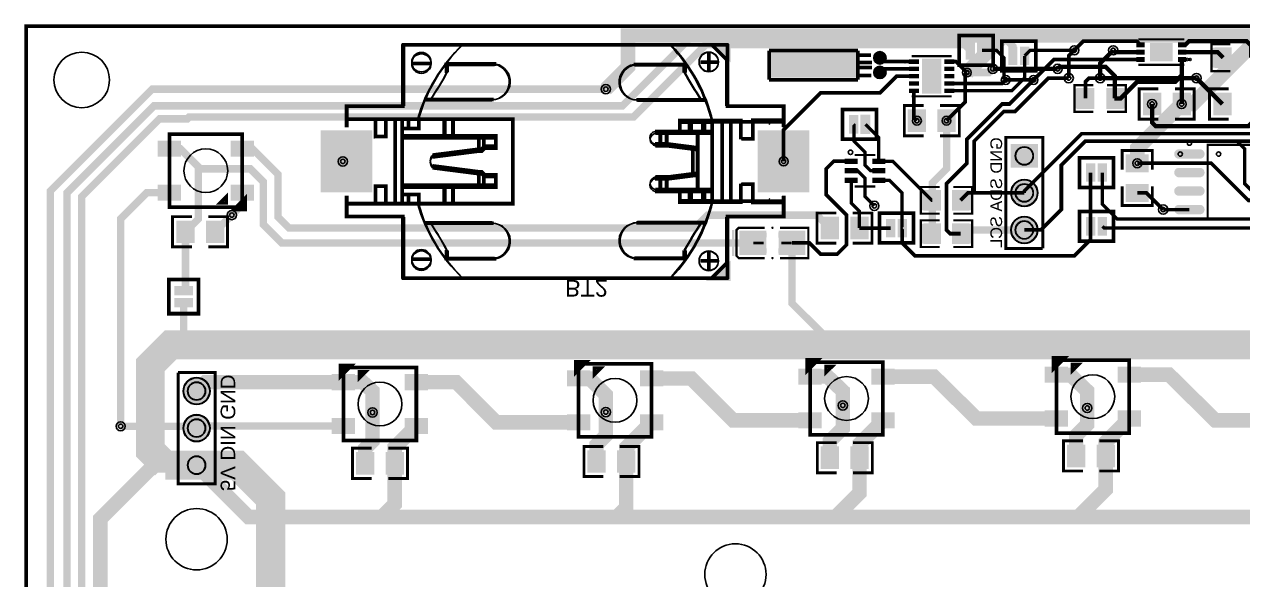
# Model space of a CAD drawing. Extents: x -5 to 8273, y -8280 to 5.
# Drawn here: x -5 to 3285, y -1494 to 5 of the extents above; entities that cross this region are included whole.
import ezdxf

# ---------------------------------------------------------------- set-up
doc = ezdxf.new("R2010")
doc.units = 9
for name, color, linetype, true_color in [('BoardOutLine', 7, 'Continuous', 0xff00ff), ('BottomLayer', 7, 'Continuous', 0x0000ff), ('BottomPasteMaskLayer', 7, 'Continuous', 0x800000), ('BottomSilkLayer', 7, 'Continuous', 0x66cc33), ('BottomSolderMaskLayer', 7, 'Continuous', 0xaa00ff), ('Document', 7, 'Continuous', 0xffffff), ('Hole', 7, 'Continuous', 0x222222), ('Multi-Layer', 7, 'Continuous', 0xc0c0c0), ('TopLayer', 7, 'Continuous', 0xff0000), ('TopPasteMaskLayer', 7, 'Continuous', 0x808080), ('TopSilkLayer', 7, 'Continuous', 0xffcc00), ('TopSolderMaskLayer', 7, 'Continuous', 0x800080)]:
    doc.layers.add(name, color=color, linetype=linetype, true_color=true_color)
doc.styles.get("Standard").update_dxf_attribs({"font": 'arial.ttf'})

msp = doc.modelspace()

# ---------------------------------------------------------------- hatches: boundary and pattern name
at = {"layer": 'BottomLayer'}
for points in [[(796, -447.7), (933.8, -447.7), (933.8, -282.3), (796, -282.3)], [(1976.2, -447.7), (2114, -447.7), (2114, -282.3), (1976.2, -282.3)]]:
    msp.add_hatch(color=256, dxfattribs=at).paths.add_polyline_path(points)
at = {"layer": 'BottomPasteMaskLayer'}
for points in [[(796, -447.7), (933.8, -447.7), (933.8, -282.3), (796, -282.3)], [(1976.2, -447.7), (2114, -447.7), (2114, -282.3), (1976.2, -282.3)]]:
    msp.add_hatch(color=256, dxfattribs=at).paths.add_polyline_path(points)
at = {"layer": 'BottomSolderMaskLayer'}
for points in [[(2288.3, -85.3, 1), (2321.7, -85.3, 1)], [(2288.3, -124.7, 1), (2321.7, -124.7, 1)], [(795, -448.7), (934.8, -448.7), (934.8, -281.3), (795, -281.3)], [(1975.2, -448.7), (2115, -448.7), (2115, -281.3), (1975.2, -281.3)], [(2731.6, -318.1), (2731.6, -381.9), (2658.4, -381.9), (2658.4, -318.1)], [(2658.6, -450, 1), (2731.4, -450, 1)], [(2658.6, -550, 1), (2731.4, -550, 1)], [(423.6, -985, 1), (496.4, -985, 1)], [(423.6, -1085, 1), (496.4, -1085, 1)], [(423.4, -1216.9), (423.4, -1153.1), (496.6, -1153.1), (496.6, -1216.9)]]:
    msp.add_hatch(color=256, dxfattribs=at).paths.add_polyline_path(points)
at = {"layer": 'Document'}
for points in [[(1834.9, -42.2), (1901.9, -42.2), (1901.9, -97.3)], [(2007.8, -69), (2007.8, -138.7), (2240.6, -138.7), (2240.6, -69)], [(2037.2, -308.4), (2037.2, -414.7), (2052.9, -414.7), (2052.9, -308.4), (2049, -308.4)], [(2037.2, -421.6), (2037.2, -315.3), (2052.9, -315.3), (2052.9, -421.6), (2049, -421.6)], [(818.6, -372.9), (924.9, -372.9), (924.9, -357.1), (818.6, -357.1), (818.6, -361.1)], [(818.6, -357.1), (924.9, -357.1), (924.9, -372.9), (818.6, -372.9), (818.6, -368.9)], [(1990.1, -354.2), (2096.4, -354.2), (2096.4, -369.9), (1990.1, -369.9), (1990.1, -366)], [(1990.1, -375.8), (2096.4, -375.8), (2096.4, -360.1), (1990.1, -360.1), (1990.1, -364)], [(1963, -588.5), (1963, -581.5), (1991.4, -581.5), (1991.4, -588.5)], [(2067, -588.5), (2067, -581.5), (2038.6, -581.5), (2038.6, -588.5)], [(2056.3, -608.6), (2056.3, -561.4), (2049.2, -561.4), (2049.2, -608.6)], [(1834.9, -687.8), (1901.9, -687.8), (1901.9, -632.7)]]:
    msp.add_hatch(color=256, dxfattribs=at).paths.add_polyline_path(points)
at = {"layer": 'Multi-Layer'}
for points in [[(2289.3, -85.3, 1), (2320.7, -85.3, 1)], [(2289.3, -124.7, 1), (2320.7, -124.7, 1)], [(2730.4, -319), (2730.4, -381), (2659.6, -381), (2659.6, -319)], [(2659.6, -450, 1), (2730.4, -450, 1)], [(2659.6, -550, 1), (2730.4, -550, 1)], [(424.6, -985, 1), (495.4, -985, 1)], [(424.6, -1085, 1), (495.4, -1085, 1)], [(424.6, -1216), (424.6, -1154), (495.4, -1154), (495.4, -1216)]]:
    msp.add_hatch(color=256, dxfattribs=at).paths.add_polyline_path(points)
at = {"layer": 'TopLayer'}
for points in [[(2536.5, -40), (2561.5, -40), (2561.5, -90), (2536.5, -90)], [(2568.5, -40), (2593.5, -40), (2593.5, -90), (2568.5, -90)], [(2651.5, -55), (2676.5, -55), (2676.5, -105), (2651.5, -105)], [(2683.5, -55), (2708.5, -55), (2708.5, -105), (2683.5, -105)], [(3018.7, -55.8), (2998.9, -55.8), (2998.9, -44.8), (3018.7, -44.8)], [(3018.7, -75.5), (2998.9, -75.5), (2998.9, -64.5), (3018.7, -64.5)], [(3094.5, -93.6), (3035.5, -93.6), (3035.5, -46.4), (3094.5, -46.4)], [(3131.1, -55.8), (3111.3, -55.8), (3111.3, -44.8), (3131.1, -44.8)], [(3131.1, -75.5), (3111.3, -75.5), (3111.3, -64.5), (3131.1, -64.5)], [(3254.3, -112.1), (3254.3, -57.9), (3209.7, -57.9), (3209.7, -112.1)], [(2385.6, -90.1), (2408.6, -90.1), (2408.6, -101.1), (2385.6, -101.1)], [(2470.6, -89.7), (2470.6, -180.3), (2419.4, -180.3), (2419.4, -89.7)], [(2504.4, -90.1), (2481.4, -90.1), (2481.4, -101.1), (2504.4, -101.1)], [(3018.7, -95.2), (2998.9, -95.2), (2998.9, -84.2), (3018.7, -84.2)], [(3131.1, -95.2), (3111.3, -95.2), (3111.3, -84.2), (3131.1, -84.2)], [(2385.6, -109.8), (2408.6, -109.8), (2408.6, -120.8), (2385.6, -120.8)], [(2385.6, -129.5), (2408.6, -129.5), (2408.6, -140.5), (2385.6, -140.5)], [(2504.4, -109.8), (2481.4, -109.8), (2481.4, -120.8), (2504.4, -120.8)], [(2504.4, -129.5), (2481.4, -129.5), (2481.4, -140.5), (2504.4, -140.5)], [(2385.6, -149.2), (2408.6, -149.2), (2408.6, -160.2), (2385.6, -160.2)], [(2504.4, -149.2), (2481.4, -149.2), (2481.4, -160.2), (2504.4, -160.2)], [(2385.6, -168.9), (2408.6, -168.9), (2408.6, -179.9), (2385.6, -179.9)], [(2504.4, -168.9), (2481.4, -168.9), (2481.4, -179.9), (2504.4, -179.9)], [(2882.9, -222.1), (2882.9, -167.9), (2838.3, -167.9), (2838.3, -222.1)], [(2917.1, -222.1), (2917.1, -167.9), (2961.7, -167.9), (2961.7, -222.1)], [(3017.2, -181.5), (3062.8, -181.5), (3062.8, -238.5), (3017.2, -238.5)], [(3097.2, -181.5), (3142.8, -181.5), (3142.8, -238.5), (3097.2, -238.5)], [(3207.2, -181.5), (3252.8, -181.5), (3252.8, -238.5), (3207.2, -238.5)], [(2427.8, -283.5), (2382.2, -283.5), (2382.2, -226.5), (2427.8, -226.5)], [(2507.8, -283.5), (2462.2, -283.5), (2462.2, -226.5), (2507.8, -226.5)], [(2246.5, -290), (2221.5, -290), (2221.5, -240), (2246.5, -240)], [(2278.5, -290), (2253.5, -290), (2253.5, -240), (2278.5, -240)], [(796, -282.3), (933.8, -282.3), (933.8, -447.7), (796, -447.7)], [(1976.2, -282.3), (2114, -282.3), (2114, -447.7), (1976.2, -447.7)], [(357.1, -311.3), (416.1, -311.3), (416.1, -350.6), (357.1, -350.6)], [(553.9, -311.3), (613, -311.3), (613, -350.6), (553.9, -350.6)], [(2211.2, -358.2), (2211.2, -370.6), (2244.3, -370.6), (2244.3, -358.2)], [(2285.7, -358.2), (2285.7, -370.6), (2318.8, -370.6), (2318.8, -358.2)], [(3028.5, -347.2), (3028.5, -392.8), (2971.5, -392.8), (2971.5, -347.2)], [(3169.5, -333.4, -0.785398), (3169.5, -356.6), (3112.2, -356.6, -0.785398), (3112.2, -333.4)], [(2211.2, -383.8), (2211.2, -396.2), (2244.3, -396.2), (2244.3, -383.8)], [(2285.7, -383.8), (2285.7, -396.2), (2318.8, -396.2), (2318.8, -383.8)], [(2886.5, -420), (2861.5, -420), (2861.5, -370), (2886.5, -370)], [(2918.5, -420), (2893.5, -420), (2893.5, -370), (2918.5, -370)], [(3169.5, -383.4, -0.785398), (3169.5, -406.6), (3112.2, -406.6, -0.785398), (3112.2, -383.4)], [(2211.2, -409.4), (2211.2, -421.8), (2244.3, -421.8), (2244.3, -409.4)], [(2285.7, -409.4), (2285.7, -421.8), (2318.8, -421.8), (2318.8, -409.4)], [(3028.5, -427.2), (3028.5, -472.8), (2971.5, -472.8), (2971.5, -427.2)], [(357.1, -429.4), (416.1, -429.4), (416.1, -468.7), (357.1, -468.7)], [(553.9, -429.4), (613, -429.4), (613, -468.7), (553.9, -468.7)], [(2469.3, -497.1), (2469.3, -442.9), (2424.7, -442.9), (2424.7, -497.1)], [(2500.7, -497.1), (2500.7, -442.9), (2545.3, -442.9), (2545.3, -497.1)], [(3169.5, -433.4, -0.785398), (3169.5, -456.6), (3112.2, -456.6, -0.785398), (3112.2, -433.4)], [(3169.5, -483.4, -0.785398), (3169.5, -506.6), (3112.2, -506.6, -0.785398), (3112.2, -483.4)], [(2147.2, -516.5), (2192.8, -516.5), (2192.8, -573.5), (2147.2, -573.5)], [(2227.2, -516.5), (2272.8, -516.5), (2272.8, -573.5), (2227.2, -573.5)], [(2321.5, -520), (2346.5, -520), (2346.5, -570), (2321.5, -570)], [(2353.5, -520), (2378.5, -520), (2378.5, -570), (2353.5, -570)], [(2886.5, -565), (2861.5, -565), (2861.5, -515), (2886.5, -515)], [(2918.5, -565), (2893.5, -565), (2893.5, -515), (2918.5, -515)], [(407.2, -526.5), (452.8, -526.5), (452.8, -583.5), (407.2, -583.5)], [(487.2, -526.5), (532.8, -526.5), (532.8, -583.5), (487.2, -583.5)], [(1997.3, -616.9), (1997.3, -553.1), (1927, -553.1), (1927, -616.9)], [(2032.7, -616.9), (2032.7, -553.1), (2103, -553.1), (2103, -616.9)], [(2469.3, -587.1), (2469.3, -532.9), (2424.7, -532.9), (2424.7, -587.1)], [(2500.7, -587.1), (2500.7, -532.9), (2545.3, -532.9), (2545.3, -587.1)], [(400, -726.5), (400, -701.5), (450, -701.5), (450, -726.5)], [(400, -758.5), (400, -733.5), (450, -733.5), (450, -758.5)], [(886.1, -980.6), (827, -980.6), (827, -941.3), (886.1, -941.3)], [(1082.9, -980.6), (1023.9, -980.6), (1023.9, -941.3), (1082.9, -941.3)], [(1521.1, -970.6), (1462, -970.6), (1462, -931.3), (1521.1, -931.3)], [(1717.9, -970.6), (1658.9, -970.6), (1658.9, -931.3), (1717.9, -931.3)], [(2146.1, -965.6), (2087, -965.6), (2087, -926.3), (2146.1, -926.3)], [(2342.9, -965.6), (2283.9, -965.6), (2283.9, -926.3), (2342.9, -926.3)], [(2811.1, -960.6), (2752, -960.6), (2752, -921.3), (2811.1, -921.3)], [(3007.9, -960.6), (2948.9, -960.6), (2948.9, -921.3), (3007.9, -921.3)], [(1521.1, -1088.7), (1462, -1088.7), (1462, -1049.4), (1521.1, -1049.4)], [(1717.9, -1088.7), (1658.9, -1088.7), (1658.9, -1049.4), (1717.9, -1049.4)], [(2146.1, -1083.7), (2087, -1083.7), (2087, -1044.4), (2146.1, -1044.4)], [(2342.9, -1083.7), (2283.9, -1083.7), (2283.9, -1044.4), (2342.9, -1044.4)], [(2811.1, -1078.7), (2752, -1078.7), (2752, -1039.4), (2811.1, -1039.4)], [(3007.9, -1078.7), (2948.9, -1078.7), (2948.9, -1039.4), (3007.9, -1039.4)], [(886.1, -1098.7), (827, -1098.7), (827, -1059.4), (886.1, -1059.4)], [(1082.9, -1098.7), (1023.9, -1098.7), (1023.9, -1059.4), (1082.9, -1059.4)], [(1562.8, -1203.5), (1517.2, -1203.5), (1517.2, -1146.5), (1562.8, -1146.5)], [(1642.8, -1203.5), (1597.2, -1203.5), (1597.2, -1146.5), (1642.8, -1146.5)], [(2192.8, -1193.5), (2147.2, -1193.5), (2147.2, -1136.5), (2192.8, -1136.5)], [(2272.8, -1193.5), (2227.2, -1193.5), (2227.2, -1136.5), (2272.8, -1136.5)], [(2857.8, -1188.5), (2812.2, -1188.5), (2812.2, -1131.5), (2857.8, -1131.5)], [(2937.8, -1188.5), (2892.2, -1188.5), (2892.2, -1131.5), (2937.8, -1131.5)], [(937.8, -1208.5), (892.2, -1208.5), (892.2, -1151.5), (937.8, -1151.5)], [(1017.8, -1208.5), (972.2, -1208.5), (972.2, -1151.5), (1017.8, -1151.5)]]:
    msp.add_hatch(color=256, dxfattribs=at).paths.add_polyline_path(points)
at = {"layer": 'TopPasteMaskLayer'}
for points in [[(2568.5, -40), (2593.5, -40), (2593.5, -90), (2568.5, -90)], [(3018.7, -55.8), (2998.9, -55.8), (2998.9, -44.8), (3018.7, -44.8)], [(3018.7, -75.5), (2998.9, -75.5), (2998.9, -64.5), (3018.7, -64.5)], [(3094.5, -93.6), (3035.5, -93.6), (3035.5, -46.4), (3094.5, -46.4)], [(3131.1, -55.8), (3111.3, -55.8), (3111.3, -44.8), (3131.1, -44.8)], [(3131.1, -75.5), (3111.3, -75.5), (3111.3, -64.5), (3131.1, -64.5)], [(3203.1, -110.2), (3203.1, -59.8), (3205, -57.8), (3250.3, -57.8), (3252.3, -59.8), (3252.5, -75.9), (3234.8, -75.9), (3234.8, -93.7), (3252.1, -93.7), (3252.3, -110.2), (3250.3, -112.2), (3205, -112.2)], [(2385.6, -90.1), (2408.6, -90.1), (2408.6, -101.1), (2385.6, -101.1)], [(2470.6, -89.7), (2470.6, -180.3), (2419.4, -180.3), (2419.4, -89.7)], [(2504.4, -90.1), (2481.4, -90.1), (2481.4, -101.1), (2504.4, -101.1)], [(3018.7, -95.2), (2998.9, -95.2), (2998.9, -84.2), (3018.7, -84.2)], [(3131.1, -95.2), (3111.3, -95.2), (3111.3, -84.2), (3131.1, -84.2)], [(2385.6, -109.8), (2408.6, -109.8), (2408.6, -120.8), (2385.6, -120.8)], [(2385.6, -129.5), (2408.6, -129.5), (2408.6, -140.5), (2385.6, -140.5)], [(2504.4, -109.8), (2481.4, -109.8), (2481.4, -120.8), (2504.4, -120.8)], [(2504.4, -129.5), (2481.4, -129.5), (2481.4, -140.5), (2504.4, -140.5)], [(2385.6, -149.2), (2408.6, -149.2), (2408.6, -160.2), (2385.6, -160.2)], [(2504.4, -149.2), (2481.4, -149.2), (2481.4, -160.2), (2504.4, -160.2)], [(2385.6, -168.9), (2408.6, -168.9), (2408.6, -179.9), (2385.6, -179.9)], [(2504.4, -168.9), (2481.4, -168.9), (2481.4, -179.9), (2504.4, -179.9)], [(2833.1, -220.2), (2833.1, -169.8), (2835, -167.8), (2880.3, -167.8), (2882.3, -169.8), (2882.5, -185.9), (2864.8, -185.9), (2864.8, -203.7), (2882.1, -203.7), (2882.3, -220.2), (2880.3, -222.2), (2835, -222.2)], [(2917.7, -220.2), (2917.7, -203.7), (2935.2, -203.7), (2935.2, -185.9), (2917.9, -185.9), (2917.7, -169.8), (2919.7, -167.8), (2965, -167.8), (2966.9, -169.8), (2966.9, -220.2), (2965, -222.2), (2919.7, -222.2)], [(3017.2, -181.5), (3062.8, -181.5), (3062.8, -238.5), (3017.2, -238.5)], [(3097.2, -181.5), (3142.8, -181.5), (3142.8, -238.5), (3097.2, -238.5)], [(3207.2, -181.5), (3252.8, -181.5), (3252.8, -238.5), (3207.2, -238.5)], [(2427.8, -283.5), (2382.2, -283.5), (2382.2, -226.5), (2427.8, -226.5)], [(2507.8, -283.5), (2462.2, -283.5), (2462.2, -226.5), (2507.8, -226.5)], [(2278.5, -290), (2253.5, -290), (2253.5, -240), (2278.5, -240)], [(796, -282.3), (933.8, -282.3), (933.8, -447.7), (796, -447.7)], [(1976.2, -282.3), (2114, -282.3), (2114, -447.7), (1976.2, -447.7)], [(357.1, -311.3), (416.1, -311.3), (416.1, -350.6), (357.1, -350.6)], [(553.9, -311.3), (613, -311.3), (613, -350.6), (553.9, -350.6)], [(2211.2, -358.2), (2211.2, -370.6), (2244.3, -370.6), (2244.3, -358.2)], [(2285.7, -358.2), (2285.7, -370.6), (2318.8, -370.6), (2318.8, -358.2)], [(3028.5, -347.2), (3028.5, -392.8), (2971.5, -392.8), (2971.5, -347.2)], [(3169.5, -333.4, -0.785398), (3169.5, -356.6), (3112.2, -356.6, -0.785398), (3112.2, -333.4)], [(2211.2, -383.8), (2211.2, -396.2), (2244.3, -396.2), (2244.3, -383.8)], [(2285.7, -383.8), (2285.7, -396.2), (2318.8, -396.2), (2318.8, -383.8)], [(3169.5, -383.4, -0.785398), (3169.5, -406.6), (3112.2, -406.6, -0.785398), (3112.2, -383.4)], [(2211.2, -409.4), (2211.2, -421.8), (2244.3, -421.8), (2244.3, -409.4)], [(2285.7, -409.4), (2285.7, -421.8), (2318.8, -421.8), (2318.8, -409.4)], [(3028.5, -427.2), (3028.5, -472.8), (2971.5, -472.8), (2971.5, -427.2)], [(357.1, -429.4), (416.1, -429.4), (416.1, -468.7), (357.1, -468.7)], [(553.9, -429.4), (613, -429.4), (613, -468.7), (553.9, -468.7)], [(2418.1, -495.2), (2418.1, -444.8), (2420, -442.8), (2465.3, -442.8), (2467.3, -444.8), (2467.5, -460.9), (2449.8, -460.9), (2449.8, -478.7), (2467.1, -478.7), (2467.3, -495.2), (2465.3, -497.2), (2420, -497.2)], [(2502.7, -495.2), (2502.7, -478.7), (2520.2, -478.7), (2520.2, -460.9), (2502.9, -460.9), (2502.7, -444.8), (2504.7, -442.8), (2550, -442.8), (2551.9, -444.8), (2551.9, -495.2), (2550, -497.2), (2504.7, -497.2)], [(3169.5, -433.4, -0.785398), (3169.5, -456.6), (3112.2, -456.6, -0.785398), (3112.2, -433.4)], [(3169.5, -483.4, -0.785398), (3169.5, -506.6), (3112.2, -506.6, -0.785398), (3112.2, -483.4)], [(2147.2, -516.5), (2192.8, -516.5), (2192.8, -573.5), (2147.2, -573.5)], [(2227.2, -516.5), (2272.8, -516.5), (2272.8, -573.5), (2227.2, -573.5)], [(407.2, -526.5), (452.8, -526.5), (452.8, -583.5), (407.2, -583.5)], [(487.2, -526.5), (532.8, -526.5), (532.8, -583.5), (487.2, -583.5)], [(1999, -613), (1999, -599.8), (1995.1, -595.8), (1977.3, -595.8), (1973.4, -591.9), (1973.4, -578.1), (1977.3, -574.2), (1995.1, -574.2), (1999, -570.2), (1999, -557), (1995.1, -553.1), (1930.9, -553.1), (1927, -557), (1927, -613), (1930.9, -616.9), (1995.1, -616.9)], [(2030.9, -613), (2030.9, -599.8), (2034.9, -595.8), (2052.7, -595.8), (2056.6, -591.9), (2056.6, -578.1), (2052.7, -574.2), (2034.9, -574.2), (2030.9, -570.2), (2030.9, -557), (2034.9, -553.1), (2099, -553.1), (2103, -557), (2103, -613), (2099, -616.9), (2034.9, -616.9)], [(2418.1, -585.2), (2418.1, -534.8), (2420, -532.8), (2465.3, -532.8), (2467.3, -534.8), (2467.5, -550.9), (2449.8, -550.9), (2449.8, -568.7), (2467.1, -568.7), (2467.3, -585.2), (2465.3, -587.2), (2420, -587.2)], [(2502.7, -585.2), (2502.7, -568.7), (2520.2, -568.7), (2520.2, -550.9), (2502.9, -550.9), (2502.7, -534.8), (2504.7, -532.8), (2550, -532.8), (2551.9, -534.8), (2551.9, -585.2), (2550, -587.2), (2504.7, -587.2)], [(886.1, -980.6), (827, -980.6), (827, -941.3), (886.1, -941.3)], [(1082.9, -980.6), (1023.9, -980.6), (1023.9, -941.3), (1082.9, -941.3)], [(1521.1, -970.6), (1462, -970.6), (1462, -931.3), (1521.1, -931.3)], [(1717.9, -970.6), (1658.9, -970.6), (1658.9, -931.3), (1717.9, -931.3)], [(2146.1, -965.6), (2087, -965.6), (2087, -926.3), (2146.1, -926.3)], [(2342.9, -965.6), (2283.9, -965.6), (2283.9, -926.3), (2342.9, -926.3)], [(2811.1, -960.6), (2752, -960.6), (2752, -921.3), (2811.1, -921.3)], [(3007.9, -960.6), (2948.9, -960.6), (2948.9, -921.3), (3007.9, -921.3)], [(1521.1, -1088.7), (1462, -1088.7), (1462, -1049.4), (1521.1, -1049.4)], [(1717.9, -1088.7), (1658.9, -1088.7), (1658.9, -1049.4), (1717.9, -1049.4)], [(2146.1, -1083.7), (2087, -1083.7), (2087, -1044.4), (2146.1, -1044.4)], [(2342.9, -1083.7), (2283.9, -1083.7), (2283.9, -1044.4), (2342.9, -1044.4)], [(2811.1, -1078.7), (2752, -1078.7), (2752, -1039.4), (2811.1, -1039.4)], [(3007.9, -1078.7), (2948.9, -1078.7), (2948.9, -1039.4), (3007.9, -1039.4)], [(886.1, -1098.7), (827, -1098.7), (827, -1059.4), (886.1, -1059.4)], [(1082.9, -1098.7), (1023.9, -1098.7), (1023.9, -1059.4), (1082.9, -1059.4)], [(1562.8, -1203.5), (1517.2, -1203.5), (1517.2, -1146.5), (1562.8, -1146.5)], [(1642.8, -1203.5), (1597.2, -1203.5), (1597.2, -1146.5), (1642.8, -1146.5)], [(2192.8, -1193.5), (2147.2, -1193.5), (2147.2, -1136.5), (2192.8, -1136.5)], [(2272.8, -1193.5), (2227.2, -1193.5), (2227.2, -1136.5), (2272.8, -1136.5)], [(2857.8, -1188.5), (2812.2, -1188.5), (2812.2, -1131.5), (2857.8, -1131.5)], [(2937.8, -1188.5), (2892.2, -1188.5), (2892.2, -1131.5), (2937.8, -1131.5)], [(937.8, -1208.5), (892.2, -1208.5), (892.2, -1151.5), (937.8, -1151.5)], [(1017.8, -1208.5), (972.2, -1208.5), (972.2, -1151.5), (1017.8, -1151.5)]]:
    msp.add_hatch(color=256, dxfattribs=at).paths.add_polyline_path(points)
at = {"layer": 'TopSilkLayer'}
msp.add_hatch(color=256, dxfattribs=at).paths.add_polyline_path([(1912, -619.9), (1912, -550.1), (1906, -550.1), (1906, -619.9)])
at = {"layer": 'TopSolderMaskLayer'}
for points in [[(2567.5, -39), (2594.5, -39), (2594.5, -91), (2567.5, -91)], [(3019.7, -56.8), (2997.9, -56.8), (2997.9, -43.8), (3019.7, -43.8)], [(3019.7, -76.5), (2997.9, -76.5), (2997.9, -63.5), (3019.7, -63.5)], [(3095.5, -94.6), (3034.5, -94.6), (3034.5, -45.4), (3095.5, -45.4)], [(3132.1, -56.8), (3110.3, -56.8), (3110.3, -43.8), (3132.1, -43.8)], [(3132.1, -76.5), (3110.3, -76.5), (3110.3, -63.5), (3132.1, -63.5)], [(3255.3, -113.1), (3255.3, -56.9), (3208.7, -56.9), (3208.7, -113.1)], [(2288.3, -85.3, 1), (2321.7, -85.3, 1)], [(2383.5, -89.6), (2410.7, -89.6), (2410.7, -101.6), (2383.5, -101.6)], [(2471.2, -88), (2471.2, -182), (2418.8, -182), (2418.8, -88)], [(2506.5, -89.6), (2479.3, -89.6), (2479.3, -101.6), (2506.5, -101.6)], [(3019.7, -96.2), (2997.9, -96.2), (2997.9, -83.2), (3019.7, -83.2)], [(3132.1, -96.2), (3110.3, -96.2), (3110.3, -83.2), (3132.1, -83.2)], [(2288.3, -124.7, 1), (2321.7, -124.7, 1)], [(2383.5, -109.3), (2410.7, -109.3), (2410.7, -121.3), (2383.5, -121.3)], [(2383.5, -129), (2410.7, -129), (2410.7, -141), (2383.5, -141)], [(2506.5, -109.3), (2479.3, -109.3), (2479.3, -121.3), (2506.5, -121.3)], [(2506.5, -129), (2479.3, -129), (2479.3, -141), (2506.5, -141)], [(2383.5, -148.7), (2410.7, -148.7), (2410.7, -160.7), (2383.5, -160.7)], [(2506.5, -148.7), (2479.3, -148.7), (2479.3, -160.7), (2506.5, -160.7)], [(2383.5, -168.4), (2410.7, -168.4), (2410.7, -180.4), (2383.5, -180.4)], [(2506.5, -168.4), (2479.3, -168.4), (2479.3, -180.4), (2506.5, -180.4)], [(2883.9, -223.1), (2883.9, -166.9), (2837.3, -166.9), (2837.3, -223.1)], [(2916.1, -223.1), (2916.1, -166.9), (2962.7, -166.9), (2962.7, -223.1)], [(3015.2, -179.5), (3064.8, -179.5), (3064.8, -240.5), (3015.2, -240.5)], [(3095.2, -179.5), (3144.8, -179.5), (3144.8, -240.5), (3095.2, -240.5)], [(3205.2, -179.5), (3254.8, -179.5), (3254.8, -240.5), (3205.2, -240.5)], [(2429.8, -285.5), (2380.2, -285.5), (2380.2, -224.5), (2429.8, -224.5)], [(2509.8, -285.5), (2460.2, -285.5), (2460.2, -224.5), (2509.8, -224.5)], [(2279.5, -291), (2252.5, -291), (2252.5, -239), (2279.5, -239)], [(795, -281.3), (934.8, -281.3), (934.8, -448.7), (795, -448.7)], [(1975.2, -281.3), (2115, -281.3), (2115, -448.7), (1975.2, -448.7)], [(355.1, -309.3), (418.1, -309.3), (418.1, -352.6), (355.1, -352.6)], [(551.9, -309.3), (615, -309.3), (615, -352.6), (551.9, -352.6)], [(2731.6, -318.1), (2731.6, -381.9), (2658.4, -381.9), (2658.4, -318.1)], [(2210.2, -357.2), (2210.2, -371.6), (2245.3, -371.6), (2245.3, -357.2)], [(2284.7, -357.2), (2284.7, -371.6), (2319.8, -371.6), (2319.8, -357.2)], [(3031, -345.6), (3031, -394.4), (2969, -394.4), (2969, -345.6)], [(3172, -332.4, -0.785398), (3172, -357.6), (3109.7, -357.6, -0.785398), (3109.7, -332.4)], [(2210.2, -382.8), (2210.2, -397.2), (2245.3, -397.2), (2245.3, -382.8)], [(2284.7, -382.8), (2284.7, -397.2), (2319.8, -397.2), (2319.8, -382.8)], [(3172, -382.4, -0.785398), (3172, -407.6), (3109.7, -407.6, -0.785398), (3109.7, -382.4)], [(355.1, -427.4), (418.1, -427.4), (418.1, -470.7), (355.1, -470.7)], [(551.9, -427.4), (615, -427.4), (615, -470.7), (551.9, -470.7)], [(2210.2, -408.4), (2210.2, -422.8), (2245.3, -422.8), (2245.3, -408.4)], [(2284.7, -408.4), (2284.7, -422.8), (2319.8, -422.8), (2319.8, -408.4)], [(2658.6, -450, 1), (2731.4, -450, 1)], [(3031, -425.6), (3031, -474.4), (2969, -474.4), (2969, -425.6)], [(2470.3, -498.1), (2470.3, -441.9), (2423.7, -441.9), (2423.7, -498.1)], [(2499.7, -498.1), (2499.7, -441.9), (2546.3, -441.9), (2546.3, -498.1)], [(3172, -432.4, -0.785398), (3172, -457.6), (3109.7, -457.6, -0.785398), (3109.7, -432.4)], [(3172, -482.4, -0.785398), (3172, -507.6), (3109.7, -507.6, -0.785398), (3109.7, -482.4)], [(405.2, -524.5), (454.8, -524.5), (454.8, -585.5), (405.2, -585.5)], [(485.2, -524.5), (534.8, -524.5), (534.8, -585.5), (485.2, -585.5)], [(2145.2, -514.5), (2194.8, -514.5), (2194.8, -575.5), (2145.2, -575.5)], [(2225.2, -514.5), (2274.8, -514.5), (2274.8, -575.5), (2225.2, -575.5)], [(2658.6, -550, 1), (2731.4, -550, 1)], [(1998.3, -617.9), (1998.3, -552.1), (1926, -552.1), (1926, -617.9)], [(2031.7, -617.9), (2031.7, -552.1), (2104, -552.1), (2104, -617.9)], [(2470.3, -588.1), (2470.3, -531.9), (2423.7, -531.9), (2423.7, -588.1)], [(2499.7, -588.1), (2499.7, -531.9), (2546.3, -531.9), (2546.3, -588.1)], [(2813.1, -962.6), (2750, -962.6), (2750, -919.3), (2813.1, -919.3)], [(3009.9, -962.6), (2946.9, -962.6), (2946.9, -919.3), (3009.9, -919.3)], [(423.6, -985, 1), (496.4, -985, 1)], [(888.1, -982.6), (825, -982.6), (825, -939.3), (888.1, -939.3)], [(1084.9, -982.6), (1021.9, -982.6), (1021.9, -939.3), (1084.9, -939.3)], [(1523.1, -972.6), (1460, -972.6), (1460, -929.3), (1523.1, -929.3)], [(1719.9, -972.6), (1656.9, -972.6), (1656.9, -929.3), (1719.9, -929.3)], [(2148.1, -967.6), (2085, -967.6), (2085, -924.3), (2148.1, -924.3)], [(2344.9, -967.6), (2281.9, -967.6), (2281.9, -924.3), (2344.9, -924.3)], [(423.6, -1085, 1), (496.4, -1085, 1)], [(1523.1, -1090.7), (1460, -1090.7), (1460, -1047.4), (1523.1, -1047.4)], [(1719.9, -1090.7), (1656.9, -1090.7), (1656.9, -1047.4), (1719.9, -1047.4)], [(2148.1, -1085.7), (2085, -1085.7), (2085, -1042.4), (2148.1, -1042.4)], [(2344.9, -1085.7), (2281.9, -1085.7), (2281.9, -1042.4), (2344.9, -1042.4)], [(2813.1, -1080.7), (2750, -1080.7), (2750, -1037.4), (2813.1, -1037.4)], [(3009.9, -1080.7), (2946.9, -1080.7), (2946.9, -1037.4), (3009.9, -1037.4)], [(888.1, -1100.7), (825, -1100.7), (825, -1057.4), (888.1, -1057.4)], [(1084.9, -1100.7), (1021.9, -1100.7), (1021.9, -1057.4), (1084.9, -1057.4)], [(939.8, -1210.5), (890.2, -1210.5), (890.2, -1149.5), (939.8, -1149.5)], [(1019.8, -1210.5), (970.2, -1210.5), (970.2, -1149.5), (1019.8, -1149.5)], [(1564.8, -1205.5), (1515.2, -1205.5), (1515.2, -1144.5), (1564.8, -1144.5)], [(1644.8, -1205.5), (1595.2, -1205.5), (1595.2, -1144.5), (1644.8, -1144.5)], [(2194.8, -1195.5), (2145.2, -1195.5), (2145.2, -1134.5), (2194.8, -1134.5)], [(2274.8, -1195.5), (2225.2, -1195.5), (2225.2, -1134.5), (2274.8, -1134.5)], [(2859.8, -1190.5), (2810.2, -1190.5), (2810.2, -1129.5), (2859.8, -1129.5)], [(2939.8, -1190.5), (2890.2, -1190.5), (2890.2, -1129.5), (2939.8, -1129.5)], [(423.4, -1216.9), (423.4, -1153.1), (496.6, -1153.1), (496.6, -1216.9)]]:
    msp.add_hatch(color=256, dxfattribs=at).paths.add_polyline_path(points)

# ---------------------------------------------------------------- linework, layer by layer
at = {"layer": 'BoardOutLine', "const_width": 10}
msp.add_lwpolyline([(0, 0), (8267.7, 0), (8267.7, -8267.7), (0, -8267.7), (0, 0)], close=True, dxfattribs=at)
at = {"layer": 'BottomLayer'}
for points, const_width in [([(2640, -25), (1625, -25), (1625, -110), (1565, -170)], 39.4), ([(3335, -25), (2640, -25), (2540, -125)], 39.4), ([(3120, -210), (3150, -210), (3335, -25), (4300, -25)], 39.4), ([(2815, -140), (2815, -80), (2830, -65)], 10), ([(2935, -65), (2900, -100), (2900, -140)], 11.8), ([(2485, -255), (2535, -205), (2535, -130), (2540, -125)], 10), ([(2785, -115), (2610, -115)], 11.8), ([(2645, -145), (2720, -145)], 10), ([(2900, -140), (3160, -140)], 11.8), ([(3120, -210), (3000, -330), (3000, -370)], 40), ([(460, -1085), (455, -1080), (255, -1080)], 20), ([(460, -1185), (570, -1185), (660, -1275), (660, -1750), (550, -1860), (465, -1860)], 78.7)]:
    msp.add_lwpolyline(points, dxfattribs=dict(at, const_width=const_width))
at = {"layer": 'BottomSilkLayer', "const_width": 10}
for points in [[(2045, -272), (2045, -216), (1894, -216), (1894, -51), (1893, -50), (1019, -50), (1019, -215)], [(1269, -102), (1133, -102)], [(1137, -101), (1137, -124)], [(1776, -103), (1640, -103)], [(1777, -102), (1777, -125)], [(1869, -97), (1820, -97)], [(1843, -72), (1843, -122)], [(1262, -198), (1077, -198)], [(1832, -199), (1647, -199)], [(1019, -216), (865, -216), (865, -273)], [(865, -250), (866, -251), (945, -251), (970, -251), (985, -251), (1312, -251), (1314, -253), (1314, -479), (986, -479), (971, -479), (971, -432), (943.2, -431.9), (943.2, -479.2), (867, -479), (866, -480)], [(996, -255), (996, -476)], [(1015, -253), (1015, -479)], [(1060, -254.8), (1060, -276), (1015, -276)], [(1032, -251), (1032, -274)], [(1129, -254), (1129, -299)], [(1152, -254), (1152, -299)], [(1930, -425), (1930, -475), (1852, -475), (1852, -259), (1765, -259), (1765, -289)], [(1848, -289), (1791, -289), (1791, -260)], [(1827, -261), (1827, -289)], [(2043.9, -257.9), (1852, -257.9)], [(1879, -259), (1879, -475)], [(1903, -260), (1903, -473)], [(1097, -353), (1222, -337), (1230, -337), (1238, -329), (1268, -329), (1268, -321), (1268, -301), (1016, -301)], [(1236, -301), (1236, -331)], [(1813, -292), (1813, -446), (1698, -446)], [(1814, -289), (1699, -289)], [(1713, -289), (1713, -323), (1733.8, -323), (1811.9, -333)], [(1730, -289), (1730, -323)], [(1222, -302), (1222, -337)], [(1713, -323), (1699, -323)], [(1800, -331.3), (1800, -402)], [(1097, -382), (1222, -398), (1230, -398), (1238, -406), (1268, -406), (1268, -414), (1268, -434), (1016, -434)], [(1222, -398), (1222, -433)], [(1236, -404), (1236, -434)], [(1712, -412), (1698, -412)], [(1729, -446), (1729, -412), (1712, -412), (1712, -446)], [(1810.9, -402), (1727.2, -412.7)], [(2046, -476), (1962, -476), (1962, -426), (1931, -426)], [(1892, -515), (1892, -639), (1851, -680), (1018, -680), (1017, -679), (1017, -514), (866, -514), (866, -457)], [(1060, -475.2), (1060, -454), (1015, -454)], [(1032, -456), (1032, -479)], [(1130, -434), (1130, -479)], [(1153, -434), (1153, -479)], [(1765, -448), (1765, -475), (1795, -475), (1795, -446), (1852, -446)], [(1831, -447), (1831, -475)], [(2046, -457), (2046, -514), (1892, -514)], [(1852, -475), (1795, -475)], [(1258, -531), (1075, -531)], [(1835, -530), (1650, -530)], [(1093, -629), (1042, -629)], [(1135, -604), (1135, -627), (1129, -627), (1265, -627)], [(1779, -626), (1643, -626)], [(1779, -605), (1779, -628)]]:
    msp.add_lwpolyline(points, dxfattribs=at)
at = {"layer": 'BottomSilkLayer'}
for centre, radius, start, end in [((1490.5, -371.9), 447.7, 134.3396, 164.0665), ((1415.6, -361.6), 447.7, 13.3875, 43.7437), ((1067.1, -97), 26.2, 270.5473, 269.4527), ((1843.1, -97), 26.2, 270.5473, 269.4527), ((140.9, 426.6), 1138.2, 326.775, 331.0669), ((1258.7, -149.6), 48.5, 272.687, 78.9722), ((1649.3, -150.6), 48.5, 101.0278, 267.313), ((2773.1, 425.6), 1138.2, 208.9331, 213.225), ((1851.1, -260.8), 2.93, 358.7271, 89.3309), ((1878, -259), 1, 0, 90), ((1901, -260), 2, 0, 90), ((2008, -265), 2, 90, 180), ((2043.9, -259), 1.06, 358.0501, 91.9499), ((1702.3, -306), 17.3, 101.0478, 258.9522), ((1852, -287), 2, 180, 270), ((1111.5, -367.5), 20.5, 135, 225), ((1701.3, -429), 17.3, 101.0478, 258.9522), ((1931, -425), 1, 180, 270), ((1487.5, -356.5), 447.7, 195.8191, 226.2755), ((1418.5, -369.3), 447.7, 316.2563, 346.6125), ((1856, -473), 2, 180, 270), ((138.9, -1154.6), 1138.2, 28.9331, 33.225), ((1255.7, -579.4), 48.5, 281.0278, 87.313), ((1652.3, -578.4), 48.5, 92.687, 258.9722), ((2775.1, -1155.6), 1138.2, 146.775, 151.0669), ((1067.1, -629), 26.2, 270.5473, 269.4527), ((1843.1, -634), 26.2, 270.5473, 269.4527)]:
    msp.add_arc(centre, radius, start, end, dxfattribs=at)
at = {"layer": 'BottomSolderMaskLayer'}
for centre, radius in [((2305, -85.3), 16.7), ((2305, -85.3), 10.5), ((2305, -124.7), 16.7), ((2305, -124.7), 10.5), ((2695, -350), 24.4), ((2695, -450), 36.4), ((2695, -450), 24.3), ((2695, -550), 36.4), ((2695, -550), 24.3), ((460, -985), 36.4), ((460, -985), 24.3), ((460, -1085), 36.4), ((460, -1085), 24.3), ((460, -1185), 24.4)]:
    msp.add_circle(centre, radius, dxfattribs=at)
at = {"layer": 'Document'}
for centre, radius in [((2382, -95.6), 2.95), ((3135.9, -89.7), 2.95), ((2211.9, -364.4), 3.94), ((3116.1, -345), 5.91)]:
    msp.add_circle(centre, radius, dxfattribs=at)
at = {"layer": 'Hole'}
for centre in [(2830, -65), (2935, -65), (2540, -125), (2610, -115), (2785, -115), (1565, -170), (2645, -145), (2720, -145), (2815, -140), (2900, -140), (3160, -140), (3040, -210), (3120, -210), (2405, -255), (2485, -255), (855, -365), (2045.1, -365), (3000, -370), (2290, -485), (3070, -495), (555.2, -509.8), (2205, -1023.7), (935, -1042.7), (1565, -1041.7), (2865, -1030.7), (255, -1080)]:
    msp.add_circle(centre, 6, dxfattribs=at)
at = {"layer": 'Multi-Layer'}
for centre, radius in [((2830, -65), 12.5), ((2935, -65), 12.5), ((150, -145), 75), ((2305, -85.3), 15.7), ((2305, -85.3), 9.84), ((2305, -124.7), 15.7), ((2305, -124.7), 9.84), ((2540, -125), 12), ((2610, -115), 12.5), ((2785, -115), 12.5), ((2815, -140), 12.5), ((2900, -140), 12.5), ((3160, -140), 12.5), ((1565, -170), 12.5), ((2645, -145), 12), ((2720, -145), 12), ((3040, -210), 12.5), ((3120, -210), 12.5), ((2405, -255), 12), ((2485, -255), 12), ((2695, -350), 23.6), ((855, -365), 12.5), ((2045.1, -365), 12), ((3000, -370), 12), ((2695, -450), 35.4), ((2695, -450), 23.6), ((2290, -485), 12.5), ((3070, -495), 12.5), ((555.2, -509.8), 12.5), ((2695, -550), 35.4), ((2695, -550), 23.6), ((460, -985), 35.4), ((460, -985), 23.6), ((2205, -1023.7), 12.5), ((2865, -1030.7), 12.5), ((460, -1085), 35.4), ((935, -1042.7), 12.5), ((1565, -1041.7), 12.5), ((255, -1080), 12), ((460, -1085), 23.6), ((460, -1185), 23.6), ((460, -1385), 82.7), ((1915, -1480), 82.7)]:
    msp.add_circle(centre, radius, dxfattribs=at)
at = {"layer": 'TopLayer'}
for points, const_width in [([(3180, -7809), (3180, -7775), (3130, -7725), (2435, -7725), (2365, -7655), (760, -7655), (710, -7705), (710, -7915), (595, -8030), (305, -8030), (190, -7915), (190, -6755), (110, -6675), (110, -3950), (200, -3860), (200, -2575), (110, -2485), (110, -450), (345, -215), (1610, -215), (1805, -20), (2630, -20), (2664, -54), (2664, -80)], 20), ([(2695, -550), (2740, -550), (2795, -495), (2795, -375), (2860, -310), (3370, -310), (3470, -210), (3470, -110), (3530, -50), (4145, -50), (4160, -35), (4305, -35), (4310, -40), (4310, -115), (4354.4, -159.4), (4354.4, -185.2)], 10), ([(2695, -450), (2695, -445), (2850, -290), (3365, -290), (3450, -205), (3450, -105), (3525, -30), (4135, -30), (4150, -15), (4310, -15), (4330, -35), (4330, -110), (4370.1, -150.1), (4370.1, -185.2)], 9), ([(235, -3875), (235, -2555), (150, -2470), (150, -460), (360, -250), (435, -250), (440, -245), (1640, -245), (1835, -50), (2534, -50), (2549, -65)], 20), ([(2581, -65), (2620, -65), (2640, -85), (2640, -140), (2645, -145)], 9), ([(2830, -65), (2711, -65), (2696, -80)], 9), ([(2830, -65), (2855, -40), (2998.5, -40), (3008.8, -50.3)], 10), ([(3008.8, -70), (2940, -70), (2935, -65)], 11.8), ([(3121.2, -50.3), (3129.7, -50.3), (3140, -40), (3295, -40), (3308, -53), (3308, -85)], 11.8), ([(3121.2, -70), (3217, -70), (3232, -85)], 11.8), ([(2397.1, -95.6), (2315.3, -95.6), (2305, -85.3)], 10), ([(2492.9, -95.6), (2510.6, -95.6), (2540, -125)], 10), ([(2492.9, -174.4), (2660.6, -174.4), (2696, -139), (2696, -80)], 9), ([(2720, -145), (2775.3, -89.7), (3008.8, -89.7)], 10), ([(3121.2, -89.7), (3120, -90.9), (3120, -210)], 11.8), ([(2045.1, -365), (2045.1, -279.9), (2145, -180), (2305, -180), (2350, -135), (2397.1, -135)], 10), ([(2397.1, -115.3), (2314.4, -115.3), (2305, -124.7)], 10), ([(2610, -115), (2600, -125), (2540, -125)], 20), ([(2785, -115), (2790, -110), (2915, -110), (2939.4, -134.4), (2939.4, -195)], 11.8), ([(2938, -195), (2955, -195), (3000, -150), (3102.3, -150), (3120, -132.3)], 11.8), ([(1635, -8065), (1635, -8130), (1615, -8150), (375, -8150), (150, -7925), (150, -6770), (75, -6695), (75, -3930), (160, -3845), (160, -2585), (65, -2490), (65, -445), (340, -170), (1565, -170)], 20), ([(2523, -560), (2495, -560), (2485, -550), (2485, -425), (2540, -370), (2540, -305), (2635, -210), (2655, -210), (2720, -145)], 10), ([(2492.9, -154.7), (2635.3, -154.7), (2645, -145)], 10), ([(2695, -450), (2560, -450), (2560, -310), (2640, -230), (2670, -230), (2760, -140), (2815, -140)], 10), ([(2860.6, -195), (2860.6, -149.4), (2870, -140), (2900, -140)], 10), ([(3160, -140), (3230, -210)], 11.8), ([(2397.1, -174.4), (2397.1, -247.1), (2405, -255)], 10), ([(3310, -210), (3310, -260), (3300, -270), (3050, -270), (3040, -260), (3040, -210)], 11.8), ([(2302.2, -390), (2280, -390), (2265, -375), (2265, -340), (2235, -310), (2235, -266), (2234, -265)], 9), ([(2302.2, -364.4), (2302.2, -301.2), (2266, -265)], 9), ([(2446.9, -470), (2446.9, -423), (2485, -385), (2485, -255)], 19.7), ([(386.6, -330.9), (415.9, -330.9), (465, -380), (465, -520), (430, -555)], 20), ([(1962.1, -585), (690, -585), (640, -535), (640, -420), (605, -385), (470, -385), (415.9, -330.9)], 20), ([(583.4, -330.9), (610.9, -330.9), (680, -400), (680, -515), (710, -545), (1805, -545), (1840, -510), (2135, -510), (2170, -545)], 20), ([(3359.2, -445), (3310, -445), (3290, -425), (3290, -331), (3269, -310)], 9), ([(2067.9, -585), (2115, -585), (2145, -615), (2190, -615), (2215, -590), (2215, -510), (2160, -455), (2160, -385), (2180.6, -364.4), (2227.8, -364.4)], 10), ([(2447, -470), (2445, -470), (2339.4, -364.4), (2302.2, -364.4)], 9), ([(3000, -370), (3070, -370), (3200, -370), (3300, -470), (3395, -470), (3420, -445), (3420, -390), (3375, -345), (3359.2, -345)], 10), ([(2227.8, -390), (2245, -390), (2265, -410), (2265, -460), (2290, -485)], 9), ([(2874, -395), (2874, -540), (2874, -540)], 10), ([(3820, -520), (2945, -520), (2906, -481), (2906, -395)], 9), ([(2227.8, -415.6), (2227.8, -477.8), (2250, -500), (2250, -545)], 9), ([(2302.2, -415.6), (2330.6, -415.6), (2365, -450), (2365, -544), (2366, -545)], 9), ([(255, -1080), (255, -1015), (255, -520), (325.9, -449.1), (386.6, -449.1)], 20), ([(583.4, -449.1), (583.4, -481.6), (555.2, -509.8)], 20), ([(2446.9, -470), (2446.9, -560), (2446.9, -560)], 19.7), ([(2523, -470), (2543, -450), (2695, -450)], 10), ([(3000, -450), (3025, -450), (3070, -495)], 10), ([(3140.8, -495), (3070, -495)], 9), ([(555.2, -509.8), (510, -555)], 20), ([(425, -714), (430, -709), (430, -555)], 20), ([(2334, -545), (2250, -545)], 10), ([(2874, -540), (2874, -576), (2830, -620), (2400, -620), (2365, -585), (2365, -546), (2366, -545)], 10), ([(2523, -560), (2533, -550), (2695, -550)], 19.7), ([(2906, -540), (2911, -545), (3795, -545)], 9), ([(2067.8, -585), (2067.8, -747.9), (2180, -860)], 20), ([(425, -746), (425, -860)], 20), ([(840, -860), (390, -860), (335, -915), (335, -1144.7), (375.3, -1185)], 78), ([(5495, -860), (5034.8, -860), (5034.8, -860), (840, -860)], 78), ([(460, -985), (484.1, -960.9), (856.6, -960.9)], 39), ([(935, -1042.7), (935, -985), (909, -960.9), (856.6, -960.9)], 39), ([(1053.4, -961), (1161, -961), (1269.1, -1069.1), (1491.6, -1069.1)], 39.4), ([(1565, -1041.7), (1565, -995), (1520.9, -950.9), (1491.6, -950.9)], 39), ([(1688.4, -951), (1796, -951), (1909.1, -1064.1), (2116.6, -1064.1)], 39.4), ([(2205, -1023.7), (2205, -985), (2164, -945.9), (2116.6, -945.9)], 39), ([(2313.4, -946), (2451, -946), (2565.9, -1059.1), (2781.6, -1059.1)], 39.4), ([(2865, -1030.7), (2865, -985), (2819, -940.9), (2781.6, -940.9)], 39), ([(2978.4, -941), (3086, -941), (3210.9, -1064.1), (3421.6, -1064.1)], 39.4), ([(2170, -1165), (2170, -1120), (2205, -1085), (2205, -1023.7)], 39), ([(2835, -1160), (2835, -1105), (2865, -1075), (2865, -1030.7)], 39), ([(915, -1180), (915, -1140), (935, -1120), (935, -1042.7)], 39), ([(1540, -1175), (1540, -1130), (1565, -1105), (1565, -1041.7)], 39), ([(1620, -1175), (1620, -1137.5), (1688.4, -1069.1)], 39.4), ([(2250, -1165), (2250, -1127.5), (2313.4, -1064.1)], 39.4), ([(2915, -1160), (2915, -1122.5), (2978.4, -1059.1)], 39.4), ([(856.6, -1079.1), (465.9, -1079.1), (460, -1085)], 20), ([(1053.4, -1079.1), (995, -1137.5), (995, -1180)], 39.4), ([(375.3, -1185), (460, -1185)], 78), ([(1595, -1325), (2185, -1325), (2250, -1260), (2250, -1165)], 39.4), ([(2185, -1325), (2840, -1325), (2915, -1250), (2915, -1160)], 39.4), ([(2840, -1325), (3475, -1325), (3555, -1245), (3555, -1165)], 39.4), ([(445, -2560), (310, -2560), (200, -2450), (200, -1330), (345, -1185), (460, -1185)], 40), ([(995, -1180), (995, -1290), (960, -1325), (600, -1325), (460, -1185)], 39.4), ([(960, -1325), (1595, -1325), (1620, -1300), (1620, -1175)], 39.4)]:
    msp.add_lwpolyline(points, dxfattribs=dict(at, const_width=const_width))
at = {"layer": 'TopSilkLayer'}
for points, const_width in [([(2519, -25), (2611, -25), (2611, -105), (2519, -105), (2519, -25)], 10), ([(2634, -40), (2726, -40), (2726, -120), (2634, -120), (2634, -40)], 10), ([(2296, -305), (2204, -305), (2204, -225), (2296, -225), (2296, -305)], 10), ([(386.6, -291.6), (583.4, -291.6), (583.4, -488.4), (386.6, -488.4), (386.6, -291.6)], 10), ([(3190.1, -320.5), (3309.9, -320.5), (3309.9, -519.5), (3190.1, -519.5), (3190.1, -320.5)], 6), ([(2936, -435), (2844, -435), (2844, -355), (2936, -355), (2936, -435)], 10), ([(540.1, -460.9), (540.1, -476.6), (524.3, -476.6), (540.1, -460.9)], 10), ([(591.3, -464.8), (591.3, -494.3), (561.7, -494.3), (591.3, -464.8)], 10), ([(2304, -505), (2396, -505), (2396, -585), (2304, -585), (2304, -505)], 10), ([(2936, -580), (2844, -580), (2844, -500), (2936, -500), (2936, -580)], 10), ([(385, -776), (385, -684), (465, -684), (465, -776), (385, -776)], 10), ([(848.7, -945.2), (848.7, -915.7), (878.3, -915.7), (848.7, -945.2)], 10), ([(1053.4, -1118.4), (856.6, -1118.4), (856.6, -921.6), (1053.4, -921.6), (1053.4, -1118.4)], 10), ([(1483.7, -935.2), (1483.7, -905.7), (1513.3, -905.7), (1483.7, -935.2)], 10), ([(1688.4, -1108.4), (1491.6, -1108.4), (1491.6, -911.6), (1688.4, -911.6), (1688.4, -1108.4)], 10), ([(1534.9, -939.1), (1534.9, -923.4), (1550.7, -923.4), (1534.9, -939.1)], 10), ([(2108.7, -930.2), (2108.7, -900.7), (2138.3, -900.7), (2108.7, -930.2)], 10), ([(2313.4, -1103.4), (2116.6, -1103.4), (2116.6, -906.6), (2313.4, -906.6), (2313.4, -1103.4)], 10), ([(2159.9, -934.1), (2159.9, -918.4), (2175.7, -918.4), (2159.9, -934.1)], 10), ([(2773.7, -925.2), (2773.7, -895.7), (2803.3, -895.7), (2773.7, -925.2)], 10), ([(2978.4, -1098.4), (2781.6, -1098.4), (2781.6, -901.6), (2978.4, -901.6), (2978.4, -1098.4)], 10), ([(2824.9, -929.1), (2824.9, -913.4), (2840.7, -913.4), (2824.9, -929.1)], 10), ([(899.9, -949.1), (899.9, -933.4), (915.7, -933.4), (899.9, -949.1)], 10)]:
    msp.add_lwpolyline(points, close=True, dxfattribs=dict(at, const_width=const_width))
for points, const_width in [([(3127.1, -35.5), (3002.9, -35.5)], 6), ([(1892, -215), (1892, -91), (1851, -50), (1018, -50), (1017, -51), (1017, -216), (866, -216), (866, -273)], 10), ([(2245.9, -65.6), (2005.8, -65.6)], 10), ([(2005.8, -144.4), (2005.8, -65.6)], 10), ([(2245.9, -65.6), (2245.9, -144.4)], 10), ([(3251.3, -121.1), (3200.7, -121.1), (3200.7, -48.9), (3251.3, -48.9)], 6), ([(1093, -101), (1042, -101)], 10), ([(1135, -126), (1135, -103), (1129, -103), (1265, -103)], 10), ([(1779, -125), (1779, -102)], 10), ([(2245.9, -78.3), (2281.2, -78.3)], 10), ([(2245.9, -98.3), (2283.8, -98.3)], 10), ([(2390.8, -80.8), (2499.2, -80.8)], 6), ([(1779, -104), (1643, -104)], 10), ([(2245.9, -111.8), (2283.8, -111.8)], 10), ([(2245.9, -133.3), (2281.7, -133.3)], 10), ([(3127.1, -104.5), (3002.9, -104.5)], 6), ([(2245.9, -144.4), (2005.8, -144.4)], 10), ([(2881.3, -231.1), (2830.7, -231.1), (2830.7, -158.9), (2881.3, -158.9)], 6), ([(2918.7, -231.1), (2969.3, -231.1), (2969.3, -158.9), (2918.7, -158.9)], 6), ([(1258, -199), (1075, -199)], 10), ([(1835, -200), (1650, -200)], 10), ([(2390.8, -189.2), (2499.2, -189.2)], 6), ([(3057.3, -250.7), (3005.3, -250.7), (3005.3, -169.2), (3057.3, -169.2)], 7.87), ([(3101.8, -250.7), (3153.8, -250.7), (3153.8, -169.2), (3101.8, -169.2)], 7.87), ([(3247.3, -250.7), (3195.3, -250.7), (3195.3, -169.2), (3247.3, -169.2)], 7.87), ([(2046, -273), (2046, -216), (1892, -216)], 10), ([(2423.2, -214.3), (2371.2, -214.3), (2371.2, -295.8), (2423.2, -295.8)], 7.87), ([(2467.7, -214.3), (2519.7, -214.3), (2519.7, -295.8), (2467.7, -295.8)], 7.87), ([(865, -480), (866, -479), (945, -479), (970, -479), (985, -479), (1312, -479), (1314, -477), (1314, -251), (986, -251), (971, -251), (971, -298), (943.2, -298.1), (943.2, -250.8), (867, -251), (866, -250)], 10), ([(996, -475), (996, -254)], 10), ([(1015, -477), (1015, -251)], 10), ([(1060, -254.8), (1060, -276), (1015, -276)], 10), ([(1032, -274), (1032, -251)], 10), ([(1130, -296), (1130, -251)], 10), ([(1153, -296), (1153, -251)], 10), ([(1930, -305), (1930, -255), (1852, -255), (1852, -471), (1765, -471), (1765, -441)], 10), ([(1765, -282), (1765, -255), (1795, -255), (1795, -284), (1852, -284)], 10), ([(1852, -255), (1795, -255)], 10), ([(1831, -283), (1831, -255)], 10), ([(1879, -471), (1879, -255)], 10), ([(1903, -470), (1903, -257)], 10), ([(2046, -254), (1962, -254), (1962, -304), (1931, -304)], 10), ([(1097, -348), (1222, -332), (1230, -332), (1238, -324), (1268, -324), (1268, -316), (1268, -296), (1016, -296)], 10), ([(1222, -332), (1222, -297)], 10), ([(1236, -326), (1236, -296)], 10), ([(1813, -438), (1813, -284), (1698, -284)], 10), ([(1729, -284), (1729, -318), (1712, -318), (1712, -284)], 10), ([(2745, -375), (2745, -300), (2645, -300), (2645, -600), (2745, -600)], 8), ([(1712, -318), (1698, -318)], 10), ([(1810.9, -328), (1727.2, -317.3)], 10), ([(1800, -398.7), (1800, -328)], 10), ([(2237.4, -347.6), (2292.6, -347.6)], 6), ([(2959.3, -387.3), (2959.3, -335.3), (3040.8, -335.3), (3040.8, -387.3)], 7.87), ([(1097, -377), (1222, -393), (1230, -393), (1238, -401), (1268, -401), (1268, -409), (1268, -429), (1016, -429)], 10), ([(1222, -428), (1222, -393)], 10), ([(1236, -429), (1236, -399)], 10), ([(1713, -441), (1713, -407), (1733.8, -407), (1811.9, -397)], 10), ([(2745, -600), (2745, -375)], 7.99), ([(1129, -476), (1129, -431)], 10), ([(1152, -476), (1152, -431)], 10), ([(1713, -407), (1699, -407)], 10), ([(1730, -441), (1730, -407)], 10), ([(1019, -514), (865, -514), (865, -457)], 10), ([(1060, -475.2), (1060, -454), (1015, -454)], 10), ([(2045, -458), (2045, -514), (1894, -514), (1894, -679), (1893, -680), (1019, -680), (1019, -515)], 10), ([(1032, -479), (1032, -456)], 10), ([(1814, -441), (1699, -441)], 10), ([(1848, -441), (1791, -441), (1791, -470)], 10), ([(1827, -469), (1827, -441)], 10), ([(2237.4, -432.4), (2292.6, -432.4)], 6), ([(2466.3, -506.1), (2415.7, -506.1), (2415.7, -433.9), (2466.3, -433.9)], 6), ([(2503.7, -506.1), (2554.3, -506.1), (2554.3, -433.9), (2503.7, -433.9)], 6), ([(2959.3, -431.8), (2959.3, -483.8), (3040.8, -483.8), (3040.8, -431.8)], 7.87), ([(2043.9, -472.1), (1852, -472.1)], 10), ([(447.3, -595.7), (395.3, -595.7), (395.3, -514.2), (447.3, -514.2)], 7.87), ([(491.8, -595.7), (543.8, -595.7), (543.8, -514.2), (491.8, -514.2)], 7.87), ([(1832, -531), (1647, -531)], 10), ([(2187.3, -585.7), (2135.3, -585.7), (2135.3, -504.2), (2187.3, -504.2)], 7.87), ([(2231.8, -585.7), (2283.8, -585.7), (2283.8, -504.2), (2231.8, -504.2)], 7.87), ([(2466.3, -596.1), (2415.7, -596.1), (2415.7, -523.9), (2466.3, -523.9)], 6), ([(2503.7, -596.1), (2554.3, -596.1), (2554.3, -523.9), (2503.7, -523.9)], 6), ([(1262, -532), (1077, -532)], 10), ([(1994.3, -625.9), (1924, -625.9), (1918, -619.9), (1918, -550.1), (1924, -544.1), (1994.3, -544.1)], 6), ([(2035.7, -625.9), (2112, -625.9), (2112, -544.1), (2035.7, -544.1)], 6), ([(1269, -628), (1133, -628)], 10), ([(1137, -629), (1137, -606)], 10), ([(1776, -627), (1640, -627)], 10), ([(1777, -628), (1777, -605)], 10), ([(1843, -658), (1843, -608)], 10), ([(1869, -633), (1820, -633)], 10), ([(410, -1160), (410, -1235), (510, -1235), (510, -935), (410, -935)], 8), ([(410, -935), (410, -1160)], 7.99), ([(2853.2, -1119.3), (2801.2, -1119.3), (2801.2, -1200.8), (2853.2, -1200.8)], 7.87), ([(2897.7, -1119.3), (2949.7, -1119.3), (2949.7, -1200.8), (2897.7, -1200.8)], 7.87), ([(933.2, -1139.3), (881.2, -1139.3), (881.2, -1220.8), (933.2, -1220.8)], 7.87), ([(977.7, -1139.3), (1029.7, -1139.3), (1029.7, -1220.8), (977.7, -1220.8)], 7.87), ([(1558.2, -1134.3), (1506.2, -1134.3), (1506.2, -1215.8), (1558.2, -1215.8)], 7.87), ([(1602.7, -1134.3), (1654.7, -1134.3), (1654.7, -1215.8), (1602.7, -1215.8)], 7.87), ([(2188.2, -1124.3), (2136.2, -1124.3), (2136.2, -1205.8), (2188.2, -1205.8)], 7.87), ([(2232.7, -1124.3), (2284.7, -1124.3), (2284.7, -1205.8), (2232.7, -1205.8)], 7.87)]:
    msp.add_lwpolyline(points, dxfattribs=dict(at, const_width=const_width))
for centre, radius in [((2373.7, -95.6), 2.95), ((3142.9, -89.7), 2.95), ((3140.8, -315.6), 5.91), ((485, -390), 59.1), ((2225.7, -340.4), 5.91), ((3219.7, -345), 5.91), ((2015, -544.1), 1.5), ((2015, -625.9), 1.5), ((1590, -1010), 59.1), ((2215, -1005), 59.1), ((2880, -1000), 59.1), ((955, -1020), 59.1)]:
    msp.add_circle(centre, radius, dxfattribs=at)
for centre, radius, start, end in [((1487.5, -373.5), 447.7, 133.7245, 164.1809), ((1418.5, -360.7), 447.7, 13.3875, 43.7437), ((1067.1, -101), 26.2, 90.5473, 89.4527), ((1843.1, -96), 26.2, 90.5473, 89.4527), ((138.9, 424.6), 1138.2, 326.775, 331.0669), ((1255.7, -150.6), 48.5, 272.687, 78.9722), ((1652.3, -151.6), 48.5, 101.0278, 267.313), ((2775.1, 425.6), 1138.2, 208.9331, 213.225), ((1856, -257), 2, 90, 180), ((1701.3, -301), 17.3, 101.0478, 258.9522), ((1931, -305), 1, 90, 180), ((1111.5, -362.5), 20.5, 135, 225), ((1702.3, -424), 17.3, 101.0478, 258.9522), ((1852, -443), 2, 90, 180), ((1490.5, -358.1), 447.7, 195.9335, 225.6604), ((1415.6, -368.4), 447.7, 316.2563, 346.6125), ((1851.1, -469.2), 2.93, 270.6691, 1.2729), ((1878, -471), 1, 270, 360), ((1901, -470), 2, 270, 360), ((2008, -465), 2, 180, 270), ((2043.9, -471), 1.06, 268.0501, 1.9499), ((140.9, -1156.6), 1138.2, 28.9331, 33.225), ((1258.7, -580.4), 48.5, 281.0278, 87.313), ((1649.3, -579.4), 48.5, 92.687, 258.9722), ((2773.1, -1155.6), 1138.2, 146.775, 151.0669), ((1067.1, -633), 26.2, 90.5473, 89.4527), ((1843.1, -633), 26.2, 90.5473, 89.4527)]:
    msp.add_arc(centre, radius, start, end, dxfattribs=at)
at = {"layer": 'TopSolderMaskLayer'}
for centre, radius in [((2305, -85.3), 16.7), ((2305, -85.3), 10.5), ((2305, -124.7), 16.7), ((2305, -124.7), 10.5), ((2695, -350), 24.4), ((2695, -450), 36.4), ((2695, -450), 24.3), ((2695, -550), 36.4), ((2695, -550), 24.3), ((460, -985), 36.4), ((460, -985), 24.3), ((460, -1085), 36.4), ((460, -1085), 24.3), ((460, -1185), 24.4)]:
    msp.add_circle(centre, radius, dxfattribs=at)

# ---------------------------------------------------------------- texts
at = {"layer": 'BottomSilkLayer', "text_generation_flag": 2}
for s, height, rotation, p in [('GND SDA SCL', 31.496, 90, (2635, -300)), ('BT2', 45, 180, (1455, -685)), ('5V DIN GND', 39.37, 270, (525, -1255))]:
    msp.add_text(s, height=height, rotation=rotation, dxfattribs=at).set_placement(p)

doc.saveas('drawing.dxf')
